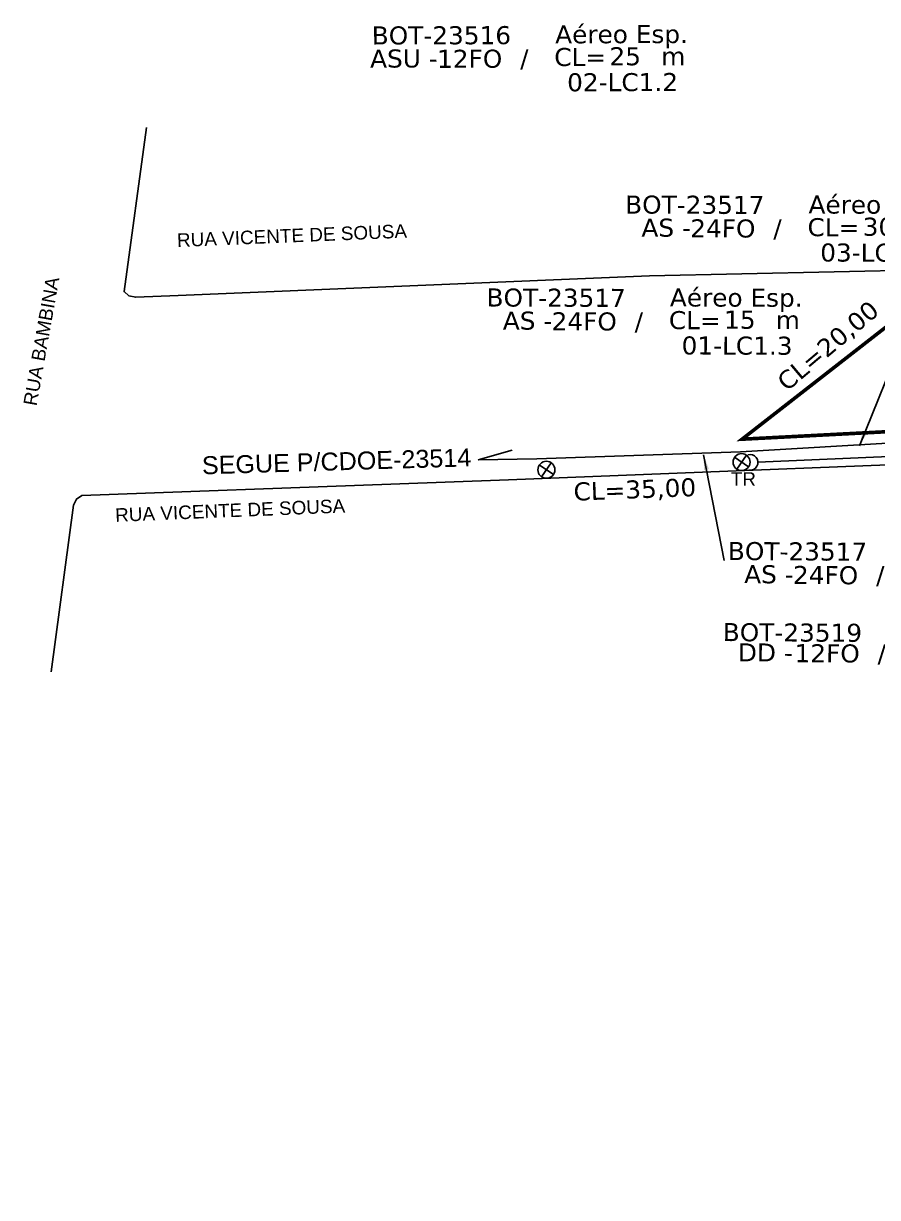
# Model space of a CAD drawing. Header units: metres. Extents: x -1286 to -445, y -500 to 94.
# Drawn here: x -1031.9 to -918.4, y -323.6 to -167.5 of the extents above; entities that cross this region are included whole.
import ezdxf
from ezdxf.enums import TextEntityAlignment as Align

# ---------------------------------------------------------------- set-up
doc = ezdxf.new("R2010")
doc.units = ezdxf.units.M
doc.layers.add('20.6-CORDOALHA_SUPORTE', color=7, linetype='Continuous', lineweight=25)
doc.layers.add('Segmento Logradouro Texto', color=238, linetype='Continuous', lineweight=0)
for name, color, linetype in [('CAP a instalar', 1, 'Continuous'), ('celulas gpon', 7, 'Continuous'), ('label_cabos', 7, 'Continuous'), ('Legenda', 1, 'Continuous'), ('Postes Existentes NA', 1, 'Continuous'), ('QUADRA', 7, 'Continuous'), ('surveys legendas', 7, 'Continuous')]:
    doc.layers.add(name, color=color, linetype=linetype)
doc.layers.add('EXTRA', color=50, linetype='Continuous', plot=False)
doc.styles.add('ARIAL', font='arial.ttf')
doc.styles.add('DIGICADE', font='arial.ttf')
doc.styles.add('siredit', font='verdana.ttf')
doc.linetypes.add('FENCELINE1', pattern='A,0.25,-0.1,[133,ltypeshp.shx,S=0.1,R=0,X=-0.1,Y=0],-0.1,1', length=1.45)
doc.dimstyles.new('CC', dxfattribs={"dimtxt": 0.8, "dimasz": 2, "dimexe": 0.18, "dimexo": 0.0625, "dimgap": 0.09, "dimtad": 0, "dimdec": 0, "dimrnd": 1, "dimzin": 0, "dimdsep": 46, "dimtxsty": 'siredit', "dimblk": 'NONE', "dimcen": 0, "dimse1": 1, "dimse2": 1, "dimsd1": 1, "dimsd2": 1, "dimclrt": 7, "dimadec": 0, "dimazin": 0, "dimtfac": 1, "dimtdec": 0, "dimtofl": 0, "dimtmove": 0, "dimatfit": 3, "dimfxl": 0, "dimtolj": 1, "dimtzin": 0, "dimarcsym": 0})

# ---------------------------------------------------------------- blocks, each defined once
blk = doc.blocks.new('*U84')
at = {"color": 10}
for points in [[(41172, 12883), (40951, 13058)], [(40974, 12860), (41149, 13081)]]:
    blk.add_lwpolyline(points, dxfattribs=at)
blk.add_circle((41062, 12971), 141, dxfattribs=at)
blk = doc.blocks.new('Inst CB ESP CFOA-SM-ASU-120-S-12')
at = {"layer": 'label_cabos', "color": 0, "style": 'siredit'}
for tag, flags, p in [('ID_ATIVIDADE', 3, (1.314, 2.672)), ('FATOR', 1, (11.56, 2.551))]:
    blk.add_attdef(tag, text='', height=1, rotation=359.69001, dxfattribs=dict(at, flags=flags)).set_placement(p, align=Align.MIDDLE_CENTER)
for tag, p in [('DESTINO_CABO', (3.131, 1.262)), ('TIPO_CABO', (13.108, 1.245)), ('TIPO_CABO', (1.262, -0.005)), ('CABO', (4.686, -0.052)), ('/', (7.714, -0.052)), ('LANCE', (10.809, 0.002)), ('UND', (15.964, 0.002)), ('FID', (13.148, -1.414))]:
    blk.add_attdef(tag, text='', height=1, rotation=359.69001, dxfattribs=at).set_placement(p, align=Align.MIDDLE_CENTER)
blk.add_attdef('QTDE', (12.429, -0.475), '', height=1, rotation=359.69001, dxfattribs=at)
blk = doc.blocks.new('Inst CB ESP CFOA-SM-AS-80-TS-24')
at = {"layer": 'label_cabos', "color": 0, "style": 'siredit'}
for tag, flags, p in [('ID_ATIVIDADE', 3, (1.314, 2.672)), ('FATOR', 1, (11.56, 2.551))]:
    blk.add_attdef(tag, text='', height=1, rotation=359.69001, dxfattribs=dict(at, flags=flags)).set_placement(p, align=Align.MIDDLE_CENTER)
for tag, p in [('DESTINO_CABO', (3.131, 1.262)), ('TIPO_CABO', (13.108, 1.245)), ('TIPO_CABO', (1.762, -0.005)), ('CABO', (4.686, -0.052)), ('/', (7.714, -0.052)), ('LANCE', (10.809, 0.002)), ('UND', (15.964, 0.002)), ('FID', (13.148, -1.414))]:
    blk.add_attdef(tag, text='', height=1, rotation=359.69001, dxfattribs=at).set_placement(p, align=Align.MIDDLE_CENTER)
blk.add_attdef('QTDE', (12.429, -0.475), '', height=1, rotation=359.69001, dxfattribs=at)
blk = doc.blocks.new('Inst CB AS CFOA-SM-AS-80-TS-24')
at = {"layer": 'label_cabos', "color": 0, "style": 'siredit'}
for tag, flags, p in [('ID_ATIVIDADE', 3, (1.314, 2.672)), ('FATOR', 1, (11.56, 2.551))]:
    blk.add_attdef(tag, text='', height=1, rotation=359.69001, dxfattribs=dict(at, flags=flags)).set_placement(p, align=Align.MIDDLE_CENTER)
for tag, p in [('DESTINO_CABO', (3.131, 1.262)), ('TIPO_CABO', (13.108, 1.245)), ('TIPO_CABO', (1.762, -0.005)), ('CABO', (4.686, -0.052)), ('/', (7.714, -0.052)), ('LANCE', (10.809, 0.002)), ('UND', (15.964, 0.002)), ('FID', (13.148, -1.414))]:
    blk.add_attdef(tag, text='', height=1, rotation=359.69001, dxfattribs=at).set_placement(p, align=Align.MIDDLE_CENTER)
blk.add_attdef('QTDE', (12.429, -0.475), '', height=1, rotation=359.69001, dxfattribs=at)
blk = doc.blocks.new('_None')
blk = doc.blocks.new('LEGENDA DOS CABOS')
at = {"layer": 'EXTRA', "color": 0, "style": 'siredit'}
for tag, p in [('ID', (4.601, 0.974)), ('XX', (9.03, 0.974))]:
    blk.add_attdef(tag, text='', height=0.48, rotation=359.69001, dxfattribs=at).set_placement(p, align=Align.MIDDLE_CENTER)
at = {"layer": 'Legenda', "color": 0, "style": 'siredit'}
for tag, p in [('TIPO_CABO', (1.314, -0.005)), ('CABO', (4.686, -0.052)), ('/', (6.809, -0.052)), ('METROS', (10.034, -0.052))]:
    blk.add_attdef(tag, text='', height=0.8, rotation=359.69001, dxfattribs=at).set_placement(p, align=Align.MIDDLE_CENTER)

msp = doc.modelspace()

# ---------------------------------------------------------------- linework, layer by layer
at = {"layer": '20.6-CORDOALHA_SUPORTE'}
msp.add_line((-934.31, -225.87), (-888.34, -223.83), dxfattribs=at)
msp.add_arc((-935.35, -225.89), 1.04, 262.0379, 105.7519, dxfattribs=at)
at = {"layer": 'CAP a instalar', "color": 5, "linetype": 'FENCELINE1', "ltscale": 5}
for p, q in [((-936.63, -224.47), (-900.77, -222.41)), ((-971.51, -225.57), (-966.96, -224.26)), ((-963.7, -225.4), (-936.63, -224.47)), ((-963.7, -225.4), (-971.51, -225.57))]:
    msp.add_line(p, q, dxfattribs=at)
at = {"layer": 'CAP a instalar', "color": 8, "linetype": 'FENCELINE1', "ltscale": 5, "const_width": 0.48}
msp.add_lwpolyline([(-890.22, -220.88), (-888.63, -219.28), (-894.51, -219.28), (-893.18, -220.57), (-936.42, -222.81), (-912.02, -203.79)], dxfattribs=at)
at = {"layer": 'QUADRA', "color": 4}
for points in [[(-1015.61, -181.37), (-1018.58, -203.19), (-1018.58, -203.19), (-1017.93, -203.76), (-1017.03, -203.94), (-1011.38, -203.71), (-948.74, -201.09), (-911.88, -200.28), (-768.35, -194.79), (-767.69, -194.21), (-767.44, -193.4)], [(-1018.58, -203.19), (-1017.93, -203.76), (-1017.03, -203.94), (-1011.38, -203.71), (-948.74, -201.09), (-911.88, -200.28), (-840.11, -197.54)], [(-766.96, -323.65), (-766.71, -312.18), (-766.31, -219.63), (-766.53, -218.82), (-767.17, -218.23), (-768.16, -218.01), (-843.49, -221.92), (-891.2, -225.19), (-967.47, -228.21), (-983.09, -228.78), (-1024.19, -230.29), (-1024.92, -230.77), (-1025.31, -231.6), (-1028.25, -253.75)], [(-766.96, -323.65), (-766.71, -312.18), (-766.31, -219.63), (-766.53, -218.82), (-767.17, -218.23), (-768.16, -218.01), (-843.49, -221.92), (-891.2, -225.19), (-967.47, -228.21), (-983.09, -228.78), (-1024.19, -230.29), (-1024.92, -230.77), (-1025.31, -231.6), (-1028.25, -253.75)]]:
    msp.add_lwpolyline(points, dxfattribs=at)

# ---------------------------------------------------------------- block references
at = {"layer": 'label_cabos'}
ref = msp.add_blockref('Inst CB ESP CFOA-SM-ASU-120-S-12', (-983.88, -172.19), dxfattribs=dict(at, xscale=2.4, yscale=2.4, zscale=2.4, rotation=0.4634636605450991))
ref.add_attrib('DESTINO_CABO', 'BOT-23516', dxfattribs={"color": 0, "height": 2.4, "rotation": 0.1535, "style": 'siredit'}).set_placement((-976.39, -169.1), align=Align.MIDDLE_CENTER)
ref.add_attrib('TIPO_CABO', 'Aéreo Esp.', dxfattribs={"color": 0, "height": 2.4, "rotation": 0.1535, "style": 'siredit'}).set_placement((-952.44, -168.95), align=Align.MIDDLE_CENTER)
ref.add_attrib('CABO', '12FO', dxfattribs={"color": 0, "height": 2.4, "rotation": 0.1535, "style": 'siredit'}).set_placement((-972.63, -172.22), align=Align.MIDDLE_CENTER)
ref.add_attrib('/', '/', dxfattribs={"color": 0, "height": 2.4, "rotation": 0.1535, "style": 'siredit'}).set_placement((-965.36, -172.16), align=Align.MIDDLE_CENTER)
ref.add_attrib('TIPO_CABO', 'ASU - ', dxfattribs={"color": 0, "height": 2.4, "rotation": 0.1535, "style": 'siredit'}).set_placement((-980.85, -172.18), align=Align.MIDDLE_CENTER)
ref.add_attrib('FID', '02-LC1.2', dxfattribs={"color": 0, "height": 2.4, "rotation": 0.1535, "style": 'siredit'}).set_placement((-952.3, -175.33), align=Align.MIDDLE_CENTER)
ref.add_attrib('LANCE', 'CL=', dxfattribs={"color": 0, "height": 2.4, "rotation": 0.1535, "style": 'siredit'}).set_placement((-957.94, -171.98), align=Align.MIDDLE_CENTER)
ref.add_attrib('QTDE', '25', (-954.04, -173.09), dxfattribs={"color": 0, "height": 2.4, "rotation": 0.1535, "style": 'siredit'})
ref.add_attrib('UND', 'm', dxfattribs={"color": 0, "height": 2.4, "rotation": 0.1535, "style": 'siredit'}).set_placement((-945.56, -171.88), align=Align.MIDDLE_CENTER)
ref = msp.add_blockref('Inst CB ESP CFOA-SM-AS-80-TS-24', (-950.21, -194.68), dxfattribs=dict(at, xscale=2.4, yscale=2.4, zscale=2.4, rotation=0.1315642785740556))
ref.add_attrib('DESTINO_CABO', 'BOT-23517', dxfattribs={"color": 0, "height": 2.4, "rotation": 359.8216, "style": 'siredit'}).set_placement((-942.7, -191.63), align=Align.MIDDLE_CENTER)
ref.add_attrib('TIPO_CABO', 'Aéreo Esp.', dxfattribs={"color": 0, "height": 2.4, "rotation": 359.8216, "style": 'siredit'}).set_placement((-918.76, -191.62), align=Align.MIDDLE_CENTER)
ref.add_attrib('CABO', '24FO', dxfattribs={"color": 0, "height": 2.4, "rotation": 359.8216, "style": 'siredit'}).set_placement((-938.97, -194.78), align=Align.MIDDLE_CENTER)
ref.add_attrib('/', '/', dxfattribs={"color": 0, "height": 2.4, "rotation": 359.8216, "style": 'siredit'}).set_placement((-931.7, -194.76), align=Align.MIDDLE_CENTER)
ref.add_attrib('TIPO_CABO', 'AS - ', dxfattribs={"color": 0, "height": 2.4, "rotation": 359.8216, "style": 'siredit'}).set_placement((-945.98, -194.68), align=Align.MIDDLE_CENTER)
ref.add_attrib('FID', '03-LC1.3', dxfattribs={"color": 0, "height": 2.4, "rotation": 359.8216, "style": 'siredit'}).set_placement((-918.65, -198), align=Align.MIDDLE_CENTER)
ref.add_attrib('LANCE', 'CL=', dxfattribs={"color": 0, "height": 2.4, "rotation": 359.8216, "style": 'siredit'}).set_placement((-924.27, -194.62), align=Align.MIDDLE_CENTER)
ref.add_attrib('QTDE', '30', (-920.38, -195.75), dxfattribs={"color": 0, "height": 2.4, "rotation": 359.8216, "style": 'siredit'})
ref.add_attrib('UND', 'm', dxfattribs={"color": 0, "height": 2.4, "rotation": 359.8216, "style": 'siredit'}).set_placement((-911.9, -194.59), align=Align.MIDDLE_CENTER)
ref = msp.add_blockref('Inst CB ESP CFOA-SM-AS-80-TS-24', (-968.64, -207.04), dxfattribs=dict(at, xscale=2.4, yscale=2.4, zscale=2.4, rotation=0.1315642785740556))
ref.add_attrib('DESTINO_CABO', 'BOT-23517', dxfattribs={"color": 0, "height": 2.4, "rotation": 359.8216, "style": 'siredit'}).set_placement((-961.13, -203.99), align=Align.MIDDLE_CENTER)
ref.add_attrib('TIPO_CABO', 'Aéreo Esp.', dxfattribs={"color": 0, "height": 2.4, "rotation": 359.8216, "style": 'siredit'}).set_placement((-937.19, -203.98), align=Align.MIDDLE_CENTER)
ref.add_attrib('CABO', '24FO', dxfattribs={"color": 0, "height": 2.4, "rotation": 359.8216, "style": 'siredit'}).set_placement((-957.4, -207.14), align=Align.MIDDLE_CENTER)
ref.add_attrib('/', '/', dxfattribs={"color": 0, "height": 2.4, "rotation": 359.8216, "style": 'siredit'}).set_placement((-950.13, -207.12), align=Align.MIDDLE_CENTER)
ref.add_attrib('TIPO_CABO', 'AS - ', dxfattribs={"color": 0, "height": 2.4, "rotation": 359.8216, "style": 'siredit'}).set_placement((-964.41, -207.04), align=Align.MIDDLE_CENTER)
ref.add_attrib('FID', '01-LC1.3', dxfattribs={"color": 0, "height": 2.4, "rotation": 359.8216, "style": 'siredit'}).set_placement((-937.08, -210.36), align=Align.MIDDLE_CENTER)
ref.add_attrib('LANCE', 'CL=', dxfattribs={"color": 0, "height": 2.4, "rotation": 359.8216, "style": 'siredit'}).set_placement((-942.7, -206.98), align=Align.MIDDLE_CENTER)
ref.add_attrib('QTDE', '15', (-938.81, -208.11), dxfattribs={"color": 0, "height": 2.4, "rotation": 359.8216, "style": 'siredit'})
ref.add_attrib('UND', 'm', dxfattribs={"color": 0, "height": 2.4, "rotation": 359.8216, "style": 'siredit'}).set_placement((-930.33, -206.95), align=Align.MIDDLE_CENTER)
ref = msp.add_blockref('Inst CB AS CFOA-SM-AS-80-TS-24', (-936.55, -240.75), dxfattribs=dict(at, xscale=2.4, yscale=2.4, zscale=2.4))
ref.add_attrib('DESTINO_CABO', 'BOT-23517', dxfattribs={"color": 0, "height": 2.4, "rotation": 359.69, "style": 'siredit'}).set_placement((-929.04, -237.72), align=Align.MIDDLE_CENTER)
ref.add_attrib('TIPO_CABO', 'Aéreo As.', dxfattribs={"color": 0, "height": 2.4, "rotation": 359.69, "style": 'siredit'}).set_placement((-905.09, -237.77), align=Align.MIDDLE_CENTER)
ref.add_attrib('CABO', '24FO', dxfattribs={"color": 0, "height": 2.4, "rotation": 359.69, "style": 'siredit'}).set_placement((-925.31, -240.88), align=Align.MIDDLE_CENTER)
ref.add_attrib('/', '/', dxfattribs={"color": 0, "height": 2.4, "rotation": 359.69, "style": 'siredit'}).set_placement((-918.04, -240.88), align=Align.MIDDLE_CENTER)
ref.add_attrib('TIPO_CABO', 'AS - ', dxfattribs={"color": 0, "height": 2.4, "rotation": 359.69, "style": 'siredit'}).set_placement((-932.32, -240.77), align=Align.MIDDLE_CENTER)
ref.add_attrib('FID', '02-LC1.3', dxfattribs={"color": 0, "height": 2.4, "rotation": 359.69, "style": 'siredit'}).set_placement((-905, -244.15), align=Align.MIDDLE_CENTER)
ref.add_attrib('LANCE', 'CL=', dxfattribs={"color": 0, "height": 2.4, "rotation": 359.69, "style": 'siredit'}).set_placement((-910.61, -240.75), align=Align.MIDDLE_CENTER)
ref.add_attrib('QTDE', '35', (-906.72, -241.89), dxfattribs={"color": 0, "height": 2.4, "rotation": 359.69, "style": 'siredit'})
ref.add_attrib('UND', 'm', dxfattribs={"color": 0, "height": 2.4, "rotation": 359.69, "style": 'siredit'}).set_placement((-898.24, -240.75), align=Align.MIDDLE_CENTER)
at = {"layer": 'label_cabos', "color": 0, "lineweight": 0}
ref = msp.add_blockref('LEGENDA DOS CABOS', (-939.9, -252.42), dxfattribs=dict(at, xscale=2.4, yscale=2.4, zscale=2.4))
ref.add_attrib('ID', 'BOT-23519', dxfattribs={"color": 0, "height": 2.4, "rotation": 359.69, "style": 'siredit'}).set_placement((-929.72, -248.51), align=Align.MIDDLE_CENTER)
ref.add_attrib('CABO', '12FO', dxfattribs={"color": 0, "height": 2.4, "rotation": 359.69, "style": 'siredit'}).set_placement((-925.1, -251.28), align=Align.MIDDLE_CENTER)
ref.add_attrib('METROS', 'CL=65m', dxfattribs={"color": 0, "height": 2.4, "rotation": 359.69, "style": 'siredit'}).set_placement((-905.44, -251.28), align=Align.MIDDLE_CENTER)
ref.add_attrib('XX', 'Aéreo/Subt.', dxfattribs={"color": 0, "height": 2.4, "rotation": 359.69, "style": 'siredit'}).set_placement((-905.56, -248.4), align=Align.MIDDLE_CENTER)
ref.add_attrib('/', '/', dxfattribs={"color": 0, "height": 2.4, "rotation": 359.69, "style": 'siredit'}).set_placement((-917.84, -251.28), align=Align.MIDDLE_CENTER)
ref.add_attrib('TIPO_CABO', 'DD -', dxfattribs={"color": 0, "height": 2.4, "rotation": 359.69, "style": 'siredit'}).set_placement((-933.32, -251.17), align=Align.MIDDLE_CENTER)
at = {"layer": 'Postes Existentes NA', "xscale": 0.008044446219679202, "yscale": 0.008044446219679202, "zscale": 0.008044446219679202, "rotation": 273.6827927550193}
for p in [(-1061.83, 97.08), (-1087.78, 96.06)]:
    msp.add_blockref('*U84', p, dxfattribs=at)

# ---------------------------------------------------------------- texts
at = {"layer": 'celulas gpon', "style": 'siredit'}
for s, rotation, p in [('CL=20,00', 40.1437, (-930.47, -216.54)), ('CL=35,00', 2.214, (-958.78, -230.99))]:
    msp.add_text(s, height=2.4, rotation=rotation, dxfattribs=at).set_placement(p)
at = {"layer": 'Postes Existentes NA', "insert": (-937.92, -227.2), "char_height": 1.8, "width": 3.2218, "attachment_point": 1, "style": 'DIGICADE'}
msp.add_mtext('TR', dxfattribs=at)
at = {"layer": 'Segmento Logradouro Texto', "color": 5, "linetype": 'Continuous', "char_height": 1.8, "attachment_point": 1, "style": 'DIGICADE'}
for s, insert, width, rotation in [('\\fArial|b0|i0|c0|p34;\\W1.0000000000;\\T1.0000000000;\\o\\lRUA VICENTE DE SOUSA', (-1011.58, -195.46), 31.1083, 2.3499), ('\\fArial|b0|i0|c0|p34;\\W1.0000000000;\\T1.0000000000;\\o\\lRUA BAMBINA', (-1031.99, -218.15), 17.8342, 79.8884), ('\\fArial|b0|i0|c0|p34;\\W1.0000000000;\\T1.0000000000;\\o\\lRUA VICENTE DE SOUSA', (-1019.8, -232.01), 31.1083, 2.3499)]:
    msp.add_mtext(s, dxfattribs=dict(at, insert=insert, width=width, rotation=rotation))
at = {"layer": 'surveys legendas', "color": 7, "style": 'ARIAL'}
msp.add_text('SEGUE P/CDOE-23514', height=2.3903, rotation=1.7175, dxfattribs=at).set_placement((-1008.19, -227.49, 1.21))

# ---------------------------------------------------------------- leaders
at = {"layer": 'label_cabos'}
for points in [[(-920.82, -223.69), (-910.94, -199.19)], [(-941.53, -224.88), (-938.8, -238.94)]]:
    msp.add_leader(points, dimstyle='CC', override={"dimgap": 0.09, "dimtad": 0}, dxfattribs=at)

doc.saveas('drawing.dxf')
